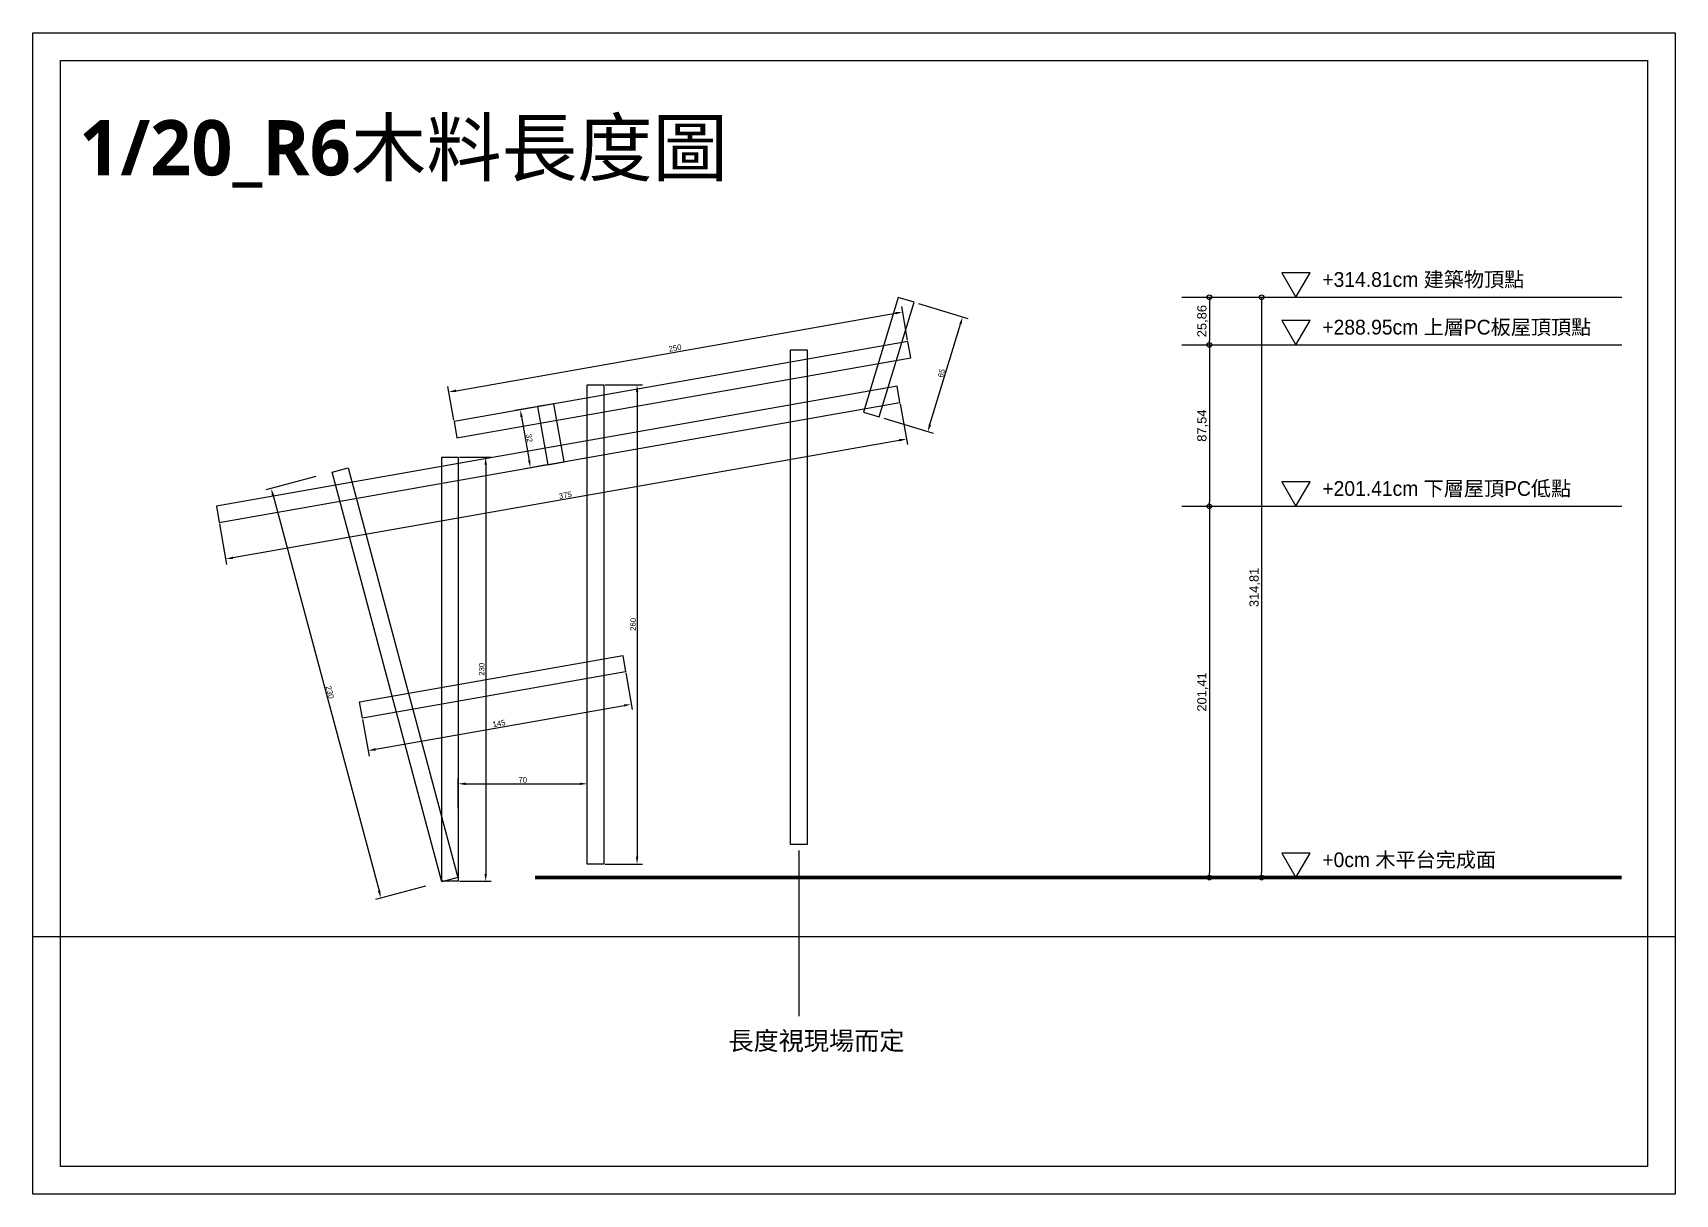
# Model space of a CAD drawing. Header units: millimetres. Extents: x -2666 to 6286, y -11880 to 4849.
# Drawn here: x 5395 to 6286, y -7678 to -7048 of the extents above; entities that cross this region are included whole.
import ezdxf

# ---------------------------------------------------------------- set-up
doc = ezdxf.new("R2010")
doc.units = ezdxf.units.MM
for name, color, linetype in [('0-rib1', 6, 'Continuous'), ('dim', 244, 'Continuous'), ('木平台完成面', 3, 'Continuous')]:
    doc.layers.add(name, color=color, linetype=linetype)
doc.layers.add('default', color=11, linetype='Continuous', plot=False)
doc.styles.get("Standard").update_dxf_attribs({"font": 'arial.ttf'})
doc.dimstyles.new('ISO-25', dxfattribs={"dimtxt": 5, "dimasz": 2.5, "dimexe": 3, "dimexo": 0.625, "dimtad": 1, "dimtxsty": 'Standard', "dimblk": 'ORIGIN', "dimcen": 2.5, "dimadec": 0, "dimazin": 0, "dimtfac": 1, "dimtmove": 1, "dimatfit": 1, "dimldrblk": 'ORIGIN', "dimfxl": 0, "dimarcsym": 0})
doc.dimstyles.new('短柱', dxfattribs={"dimtxt": 3, "dimasz": 4, "dimexe": 3, "dimexo": 0.625, "dimtad": 1, "dimtxsty": 'Standard', "dimcen": 2.5, "dimadec": 0, "dimazin": 0, "dimtfac": 1, "dimtmove": 1, "dimatfit": 1, "dimldrblk": 'ORIGIN', "dimfxl": 0, "dimarcsym": 0})

# ---------------------------------------------------------------- blocks, each defined once
blk = doc.blocks.new('*D551')
at = {"layer": 'Defpoints', "color": 0}
for p in [(5696.23, -7454.96), (5626.22, -7468.83), (5696.23, -7468.83)]:
    blk.add_point(p, dxfattribs=at)
at = {"layer": 'dim', "color": 0, "lineweight": -2}
for p, q in [((5626.22, -7468.2), (5626.22, -7451.96)), ((5630.22, -7454.96), (5692.23, -7454.96)), ((5696.23, -7468.2), (5696.23, -7451.96))]:
    blk.add_line(p, q, dxfattribs=at)
at = {"layer": 'dim', "color": 0}
for points in [[(5630.22, -7454.29), (5630.22, -7455.62), (5626.22, -7454.96)], [(5692.23, -7454.29), (5692.23, -7455.62), (5696.23, -7454.96)]]:
    blk.add_solid(points, dxfattribs=at)
at = {"layer": 'dim', "color": 0, "insert": (5661.22, -7452.8), "char_height": 3, "attachment_point": 5}
blk.add_mtext('70', dxfattribs=at)
blk = doc.blocks.new('_Origin')
at = {"color": 0, "linetype": 'ByBlock', "lineweight": -2}
blk.add_line((0, 0), (-1, 0), dxfattribs=at)
blk.add_circle((0, 0), 0.5, dxfattribs=at)
blk = doc.blocks.new('*D552')
at = {"layer": 'Defpoints', "color": 0}
for p in [(6018.74, -7191.02), (6018.74, -7216.88), (6033.74, -7216.88)]:
    blk.add_point(p, dxfattribs=at)
at = {"layer": 'dim', "color": 0, "lineweight": -2}
for p, q in [((6019.37, -7191.02), (6036.74, -7191.02)), ((6033.74, -7193.52), (6033.74, -7214.38)), ((6019.37, -7216.88), (6036.74, -7216.88))]:
    blk.add_line(p, q, dxfattribs=at)
at = {"layer": 'dim', "color": 0, "lineweight": -2, "xscale": 2.5, "yscale": 2.5, "zscale": 2.5}
for p, rotation in [((6033.74, -7191.02), 90), ((6033.74, -7216.88), 270)]:
    blk.add_blockref('_Origin', p, dxfattribs=dict(at, rotation=rotation))
at = {"layer": 'dim', "color": 0, "insert": (6030.11, -7203.95), "char_height": 5, "attachment_point": 5, "rotation": 90}
blk.add_mtext('25,86', dxfattribs=at)
blk = doc.blocks.new('*D553')
at = {"layer": 'Defpoints', "color": 0}
for p in [(6018.74, -7216.88), (6018.74, -7304.42), (6033.74, -7304.42)]:
    blk.add_point(p, dxfattribs=at)
at = {"layer": 'dim', "color": 0, "lineweight": -2}
for p, q in [((6019.37, -7216.88), (6036.74, -7216.88)), ((6033.74, -7219.38), (6033.74, -7301.92)), ((6019.37, -7304.42), (6036.74, -7304.42))]:
    blk.add_line(p, q, dxfattribs=at)
at = {"layer": 'dim', "color": 0, "lineweight": -2, "xscale": 2.5, "yscale": 2.5, "zscale": 2.5}
for p, rotation in [((6033.74, -7216.88), 90), ((6033.74, -7304.42), 270)]:
    blk.add_blockref('_Origin', p, dxfattribs=dict(at, rotation=rotation))
at = {"layer": 'dim', "color": 0, "insert": (6030.11, -7260.65), "char_height": 5, "attachment_point": 5, "rotation": 90}
blk.add_mtext('87,54', dxfattribs=at)
blk = doc.blocks.new('*D554')
at = {"layer": 'Defpoints', "color": 0}
for p in [(6018.74, -7304.42), (6018.74, -7505.83), (6033.74, -7505.83)]:
    blk.add_point(p, dxfattribs=at)
at = {"layer": 'dim', "color": 0, "lineweight": -2}
for p, q in [((6019.37, -7304.42), (6036.74, -7304.42)), ((6033.74, -7306.92), (6033.74, -7503.33)), ((6019.37, -7505.83), (6036.74, -7505.83))]:
    blk.add_line(p, q, dxfattribs=at)
at = {"layer": 'dim', "color": 0, "lineweight": -2, "xscale": 2.5, "yscale": 2.5, "zscale": 2.5}
for p, rotation in [((6033.74, -7304.42), 90), ((6033.74, -7505.83), 270)]:
    blk.add_blockref('_Origin', p, dxfattribs=dict(at, rotation=rotation))
at = {"layer": 'dim', "color": 0, "insert": (6030.11, -7405.13), "char_height": 5, "attachment_point": 5, "rotation": 90}
blk.add_mtext('201,41', dxfattribs=at)
blk = doc.blocks.new('*D550')
at = {"layer": 'Defpoints', "color": 0}
for p in [(6018.74, -7191.02), (6019.37, -7505.83), (6062.06, -7505.83)]:
    blk.add_point(p, dxfattribs=at)
at = {"layer": 'dim', "color": 0, "lineweight": -2}
for p, q in [((6019.37, -7191.02), (6065.06, -7191.02)), ((6062.06, -7193.52), (6062.06, -7503.33)), ((6019.99, -7505.83), (6065.06, -7505.83))]:
    blk.add_line(p, q, dxfattribs=at)
at = {"layer": 'dim', "color": 0, "lineweight": -2, "xscale": 2.5, "yscale": 2.5, "zscale": 2.5}
for p, rotation in [((6062.06, -7191.02), 90), ((6062.06, -7505.83), 270)]:
    blk.add_blockref('_Origin', p, dxfattribs=dict(at, rotation=rotation))
at = {"layer": 'dim', "color": 0, "insert": (6058.43, -7348.43), "char_height": 5, "attachment_point": 5, "rotation": 90}
blk.add_mtext('314,81', dxfattribs=at)
blk = doc.blocks.new('*D560')
at = {"layer": 'Defpoints', "color": 0}
for p in [(5867.33, -7198.97), (5870.14, -7214.92), (5623.94, -7258.33)]:
    blk.add_point(p, dxfattribs=at)
at = {"layer": 'dim', "color": 0, "lineweight": -2}
for p, q in [((5870.03, -7214.3), (5866.81, -7196.01)), ((5625.06, -7241.69), (5863.39, -7199.66)), ((5623.83, -7257.71), (5620.6, -7239.43))]:
    blk.add_line(p, q, dxfattribs=at)
at = {"layer": 'dim', "color": 0}
for points in [[(5863.27, -7199.01), (5863.5, -7200.32), (5867.33, -7198.97)], [(5624.95, -7241.03), (5625.18, -7242.34), (5621.13, -7242.38)]]:
    blk.add_solid(points, dxfattribs=at)
at = {"layer": 'dim', "color": 0, "insert": (5743.85, -7218.55), "char_height": 3, "attachment_point": 5, "rotation": 10}
blk.add_mtext('250', dxfattribs=at)
blk = doc.blocks.new('*D561')
at = {"layer": 'Defpoints', "color": 0}
for p in [(5873.5, -7193.7), (5899.85, -7201.71), (5854.6, -7255.89)]:
    blk.add_point(p, dxfattribs=at)
at = {"layer": 'dim', "color": 0, "lineweight": -2}
for p, q in [((5875.93, -7194.44), (5902.72, -7202.58)), ((5882.12, -7260.07), (5898.69, -7205.54)), ((5857.04, -7256.63), (5883.83, -7264.77))]:
    blk.add_line(p, q, dxfattribs=at)
at = {"layer": 'dim', "color": 0}
for points in [[(5898.05, -7205.34), (5899.33, -7205.73), (5899.85, -7201.71)], [(5881.48, -7259.88), (5882.76, -7260.27), (5880.96, -7263.9)]]:
    blk.add_solid(points, dxfattribs=at)
at = {"layer": 'dim', "color": 0, "insert": (5888.34, -7232.18), "char_height": 3, "attachment_point": 5, "rotation": 73.1}
blk.add_mtext('65', dxfattribs=at)
blk = doc.blocks.new('*D562')
at = {"layer": 'Defpoints', "color": 0}
for p in [(5865.85, -7248.17), (5496.54, -7313.28), (5500.03, -7333.06)]:
    blk.add_point(p, dxfattribs=at)
at = {"layer": 'dim', "color": 0, "lineweight": -2}
for p, q in [((5865.96, -7248.78), (5869.86, -7270.9)), ((5865.4, -7268.64), (5503.97, -7332.37)), ((5496.65, -7313.9), (5500.55, -7336.02))]:
    blk.add_line(p, q, dxfattribs=at)
at = {"layer": 'dim', "color": 0}
for points in [[(5865.28, -7267.98), (5865.51, -7269.29), (5869.33, -7267.94)], [(5503.86, -7331.71), (5504.09, -7333.02), (5500.03, -7333.06)]]:
    blk.add_solid(points, dxfattribs=at)
at = {"layer": 'dim', "color": 0, "insert": (5684.31, -7298.38), "char_height": 3, "attachment_point": 5, "rotation": 10}
blk.add_mtext('375', dxfattribs=at)
blk = doc.blocks.new('*D563')
at = {"layer": 'Defpoints', "color": 0}
for p in [(5669.24, -7250.34), (5665.42, -7283.51), (5674.79, -7281.85)]:
    blk.add_point(p, dxfattribs=at)
at = {"layer": 'dim', "color": 0, "lineweight": -2}
for p, q in [((5668.62, -7250.45), (5656.9, -7252.52)), ((5660.55, -7255.93), (5664.72, -7279.57)), ((5674.18, -7281.96), (5662.46, -7284.03))]:
    blk.add_line(p, q, dxfattribs=at)
at = {"layer": 'dim', "color": 0}
for points in [[(5661.21, -7255.82), (5659.9, -7256.05), (5659.86, -7251.99)], [(5665.38, -7279.45), (5664.06, -7279.68), (5665.42, -7283.51)]]:
    blk.add_solid(points, dxfattribs=at)
at = {"layer": 'dim', "color": 0, "insert": (5664.76, -7267.38), "char_height": 3, "attachment_point": 5, "rotation": 280}
blk.add_mtext('32', dxfattribs=at)
blk = doc.blocks.new('*D564')
at = {"layer": 'Defpoints', "color": 0}
for p in [(5557.73, -7285.93), (5617.26, -7508.09), (5584.27, -7516.93)]:
    blk.add_point(p, dxfattribs=at)
at = {"layer": 'dim', "color": 0, "lineweight": -2}
for p, q in [((5548.88, -7288.3), (5521.84, -7295.54)), ((5525.77, -7298.63), (5583.23, -7513.07)), ((5608.41, -7510.46), (5581.37, -7517.71))]:
    blk.add_line(p, q, dxfattribs=at)
at = {"layer": 'dim', "color": 0}
for points in [[(5526.42, -7298.46), (5525.13, -7298.8), (5524.74, -7294.77)], [(5583.87, -7512.9), (5582.59, -7513.24), (5584.27, -7516.93)]]:
    blk.add_solid(points, dxfattribs=at)
at = {"layer": 'dim', "color": 0, "insert": (5556.59, -7405.29), "char_height": 3, "attachment_point": 5, "rotation": 285}
blk.add_mtext('230', dxfattribs=at)
blk = doc.blocks.new('*D565')
at = {"layer": 'Defpoints', "color": 0}
for p in [(5626.22, -7277.83), (5626.22, -7507.83), (5641.1, -7507.83)]:
    blk.add_point(p, dxfattribs=at)
at = {"layer": 'dim', "color": 0, "lineweight": -2}
for p, q in [((5626.85, -7277.83), (5644.1, -7277.83)), ((5641.1, -7281.83), (5641.1, -7503.83)), ((5626.85, -7507.83), (5644.1, -7507.83))]:
    blk.add_line(p, q, dxfattribs=at)
at = {"layer": 'dim', "color": 0}
for points in [[(5640.43, -7281.83), (5641.77, -7281.83), (5641.1, -7277.83)], [(5640.43, -7503.83), (5641.77, -7503.83), (5641.1, -7507.83)]]:
    blk.add_solid(points, dxfattribs=at)
at = {"layer": 'dim', "color": 0, "insert": (5638.94, -7392.83), "char_height": 3, "attachment_point": 5, "rotation": 90}
blk.add_mtext('230', dxfattribs=at)
blk = doc.blocks.new('*D566')
at = {"layer": 'Defpoints', "color": 0}
for p in [(5705.23, -7238.49), (5705.23, -7498.49), (5723.24, -7498.49)]:
    blk.add_point(p, dxfattribs=at)
at = {"layer": 'dim', "color": 0, "lineweight": -2}
for p, q in [((5705.85, -7238.49), (5726.24, -7238.49)), ((5723.24, -7242.49), (5723.24, -7494.49)), ((5705.85, -7498.49), (5726.24, -7498.49))]:
    blk.add_line(p, q, dxfattribs=at)
at = {"layer": 'dim', "color": 0}
for points in [[(5722.58, -7242.49), (5723.91, -7242.49), (5723.24, -7238.49)], [(5722.58, -7494.49), (5723.91, -7494.49), (5723.24, -7498.49)]]:
    blk.add_solid(points, dxfattribs=at)
at = {"layer": 'dim', "color": 0, "insert": (5721.09, -7368.49), "char_height": 3, "attachment_point": 5, "rotation": 90}
blk.add_mtext('260', dxfattribs=at)
blk = doc.blocks.new('*D567')
at = {"layer": 'Defpoints', "color": 0}
for p in [(5717.02, -7394.23), (5720.11, -7411.76), (5574.22, -7419.41)]:
    blk.add_point(p, dxfattribs=at)
at = {"layer": 'dim', "color": 0, "lineweight": -2}
for p, q in [((5717.13, -7394.84), (5720.63, -7414.71)), ((5581.25, -7436.24), (5716.17, -7412.45)), ((5574.33, -7420.02), (5577.84, -7439.89))]:
    blk.add_line(p, q, dxfattribs=at)
at = {"layer": 'dim', "color": 0}
for points in [[(5716.06, -7411.8), (5716.29, -7413.11), (5720.11, -7411.76)], [(5581.14, -7435.59), (5581.37, -7436.9), (5577.32, -7436.94)]]:
    blk.add_solid(points, dxfattribs=at)
at = {"layer": 'dim', "color": 0, "insert": (5648.34, -7422.22), "char_height": 3, "attachment_point": 5, "rotation": 10}
blk.add_mtext('145', dxfattribs=at)

msp = doc.modelspace()

# ---------------------------------------------------------------- linework, layer by layer
at = {"layer": '0-rib1'}
for points in [[(5845.989, -7253.277), (5854.6, -7255.894), (5873.496, -7193.701), (5864.885, -7191.084)], [(5623.937, -7258.328), (5625.5, -7267.192), (5871.702, -7223.78), (5870.139, -7214.916)], [(5806.425, -7487.829), (5806.425, -7219.59), (5815.425, -7219.59), (5815.425, -7487.829)], [(5494.982, -7304.421), (5496.545, -7313.285), (5865.848, -7248.167), (5864.285, -7239.303)], [(5696.225, -7498.485), (5696.225, -7238.485), (5705.225, -7238.485), (5705.225, -7498.485)], [(5678.102, -7248.778), (5669.238, -7250.34), (5674.795, -7281.854), (5683.658, -7280.291)], [(5617.222, -7507.833), (5617.222, -7277.833), (5626.222, -7277.833), (5626.222, -7507.833)], [(5617.256, -7508.091), (5557.727, -7285.928), (5566.421, -7283.599), (5625.949, -7505.762)]]:
    msp.add_lwpolyline(points, close=True, dxfattribs=at)
msp.add_lwpolyline([(5574.224, -7419.408), (5572.662, -7410.545), (5715.459, -7385.366), (5717.022, -7394.229), (5574.224, -7419.408)], dxfattribs=at)
at = {"layer": 'default'}
msp.add_line((5395.423, -7537.829), (6286.423, -7537.829), dxfattribs=at)
for points in [[(6286.423, -7047.565), (6286.423, -7677.565), (5395.423, -7677.565), (5395.423, -7047.565)], [(6271.423, -7062.565), (6271.423, -7662.565), (5410.423, -7662.565), (5410.423, -7062.565)]]:
    msp.add_lwpolyline(points, close=True, dxfattribs=at)
at = {"layer": 'dim'}
msp.add_line((5811.187, -7580.978), (5811.187, -7491.109), dxfattribs=at)
for points in [[(6018.743, -7191.021), (6257.439, -7191.021)], [(6018.743, -7216.88), (6257.439, -7216.88)], [(6018.743, -7304.421), (6257.439, -7304.421)]]:
    msp.add_lwpolyline(points, dxfattribs=at)
at = {"layer": '木平台完成面'}
for points in [[(6080.719, -7191.021), (6088.36, -7177.787), (6073.078, -7177.787)], [(6080.719, -7216.88), (6088.36, -7203.646), (6073.078, -7203.646)], [(6080.719, -7304.421), (6088.36, -7291.187), (6073.078, -7291.187)], [(6080.719, -7505.829), (6088.36, -7492.594), (6073.078, -7492.594)]]:
    msp.add_lwpolyline(points, close=True, dxfattribs=at)
at = {"layer": '木平台完成面', "const_width": 2}
msp.add_lwpolyline([(6257.439, -7505.829), (5667.864, -7505.829)], dxfattribs=at)

# ---------------------------------------------------------------- texts
at = {"layer": 'dim', "attachment_point": 1}
for s, width, heights, insert, char_height in [('{\\fMicrosoft JhengHei|b1|i0|c136|p34;1/20_R6木料長度圖}', 430.53379, [0], (5420.568, -7094.91), 30), ('{\\fPMingLiU|b0|i0|c136|p18;長度視現場而定}', 131.92841, [29.066], (5772.813, -7589.355), 10)]:
    msp.add_mtext_dynamic_manual_height_columns(s, width=width, gutter_width=12.5, heights=heights, dxfattribs=dict(at, insert=insert, char_height=char_height))
at = {"layer": '木平台完成面', "char_height": 8, "attachment_point": 1}
for s, insert in [('{\\fPMingLiU|b0|i0|c136|p18;+314.81cm 建築物頂點}', (6095.005, -7177.35)), ('{\\fPMingLiU|b0|i0|c136|p18;+288.95cm 上層PC板屋頂頂點}', (6095.005, -7203.209)), ('{\\fPMingLiU|b0|i0|c136|p18;+201.41cm 下層屋頂PC低點}', (6095.005, -7290.75)), ('{\\fPMingLiU|b0|i0|c136|p18;+0cm 木平台完成面}', (6095.005, -7492.157))]:
    msp.add_mtext_dynamic_manual_height_columns(s, width=202.4063, gutter_width=12.5, heights=[0], dxfattribs=dict(at, insert=insert))

# ---------------------------------------------------------------- dimensions: what is measured, and where the dimension line sits
at = {"layer": 'dim'}
for base, p1, p2, picture, middle in [((6033.743, -7216.88), (6018.743, -7191.021), (6018.743, -7216.88), '*D552', (6030.113, -7203.951)), ((6062.063, -7505.829), (6018.743, -7191.021), (6019.368, -7505.829), '*D550', (6058.433, -7348.425)), ((6033.743, -7304.421), (6018.743, -7216.88), (6018.743, -7304.421), '*D553', (6030.113, -7260.651)), ((6033.743, -7505.829), (6018.743, -7304.421), (6018.743, -7505.829), '*D554', (6030.113, -7405.125))]:
    dim = msp.add_linear_dim(base=base, p1=p1, p2=p2, angle=90, dimstyle='ISO-25', dxfattribs=at)
    dim.commit()
    dim.dimension.update_dxf_attribs({"geometry": picture, "text_midpoint": middle})
for p1, p2, distance, picture, middle in [((5623.937, -7258.328), (5870.139, -7214.916), 16.194, '*D560', (5743.852, -7218.551)), ((5854.6, -7255.894), (5873.496, -7193.701), -27.547, '*D561', (5888.342, -7232.178)), ((5705.225, -7238.485), (5705.225, -7498.485), 18.019, '*D566', (5721.087, -7368.485)), ((5865.848, -7248.167), (5496.545, -7313.285), 20.082, '*D562', (5684.309, -7298.377)), ((5669.238, -7250.34), (5674.795, -7281.854), -9.524, '*D563', (5664.762, -7267.377)), ((5626.222, -7277.833), (5626.222, -7507.833), 14.877, '*D565', (5638.941, -7392.833)), ((5557.727, -7285.928), (5617.256, -7508.091), -34.154, '*D564', (5556.585, -7405.291)), ((5574.224, -7419.408), (5717.022, -7394.229), -17.8, '*D567', (5648.34, -7422.225))]:
    dim = msp.add_aligned_dim(p1=p1, p2=p2, distance=distance, dimstyle='短柱', dxfattribs=at)
    dim.commit()
    dim.dimension.update_dxf_attribs({"geometry": picture, "text_midpoint": middle})
dim = msp.add_linear_dim(base=(5696.225, -7454.956), p1=(5626.222, -7468.829), p2=(5696.225, -7468.829), dimstyle='短柱', dxfattribs=at)
dim.commit()
dim.dimension.update_dxf_attribs({"geometry": '*D551', "text_midpoint": (5661.224, -7452.799)})

doc.saveas('drawing.dxf')
